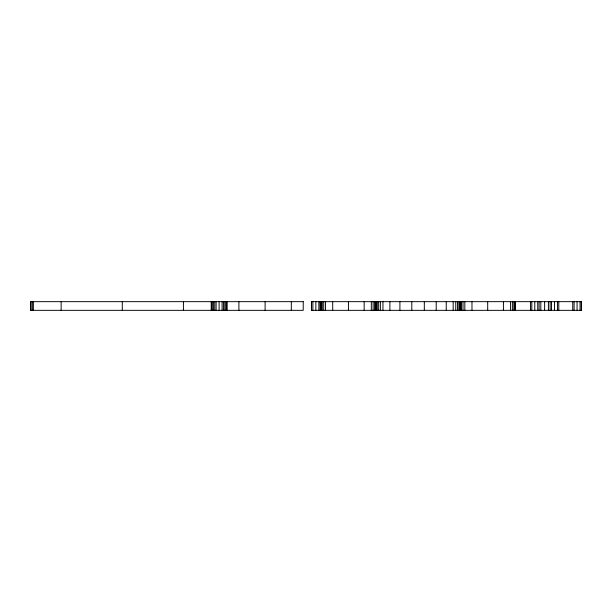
<?xml version="1.0" encoding="UTF-8"?>
<svg xmlns="http://www.w3.org/2000/svg" width="612" height="612" viewBox="0 0 612 612"><rect width="100%" height="100%" fill="white"/><g stroke="black" fill="none" stroke-linecap="round" stroke-linejoin="round"><path stroke-width="0.92" d="M581.308 301.662L581.308 310.338M580.046 301.662L580.046 310.338M577.07 301.662L577.07 310.338M574.094 301.662L574.094 310.338M572.74 301.662L572.74 310.338M558.787 301.662L558.787 310.338M557.433 301.662L557.433 310.338M554.457 301.662L554.457 310.338M551.481 301.662L551.481 310.338M550.127 301.662L550.127 310.338M548.406 301.662L548.406 310.338M544.619 301.662L544.619 310.338M540.832 301.662L540.832 310.338M539.111 301.662L539.111 310.338M537.757 301.662L537.757 310.338M534.781 301.662L534.781 310.338M531.805 301.662L531.805 310.338M530.451 301.662L530.451 310.338M515.227 301.662L515.227 310.338M515.136 301.662L515.136 310.338M514.86 301.662L514.86 310.338M513.858 301.662L513.858 310.338M512.374 301.662L512.374 310.338M510.569 301.662L510.569 310.338M503.416 301.662L503.416 310.338M487.695 301.662L487.695 310.338M471.974 301.662L471.974 310.338M464.829 301.662L464.829 310.338M463.016 301.662L463.016 310.338M461.532 301.662L461.532 310.338M460.53 301.662L460.53 310.338M460.163 301.662L460.163 310.338M459.819 301.662L459.819 310.338M458.87 301.662L458.87 310.338M457.47 301.662L457.47 310.338M455.756 301.662L455.756 310.338M453.171 301.662L453.171 310.338M446.247 301.662L446.247 310.338M436.211 301.662L436.211 310.338M424.315 301.662L424.315 310.338M411.807 301.662L411.807 310.338M399.911 301.662L399.911 310.338M389.882 301.662L389.882 310.338M382.951 301.662L382.951 310.338M380.366 301.662L380.366 310.338M378.652 301.662L378.652 310.338M377.252 301.662L377.252 310.338M376.303 301.662L376.303 310.338M375.959 301.662L375.959 310.338M375.592 301.662L375.592 310.338M374.59 301.662L374.59 310.338M373.106 301.662L373.106 310.338M371.3 301.662L371.3 310.338M364.148 301.662L364.148 310.338M348.427 301.662L348.427 310.338M332.706 301.662L332.706 310.338M325.553 301.662L325.553 310.338M323.748 301.662L323.748 310.338M322.264 301.662L322.264 310.338M321.262 301.662L321.262 310.338M320.895 301.662L320.895 310.338M320.589 301.662L320.589 310.338M320.283 301.662L320.283 310.338L320.183 301.662M318.837 301.662L318.837 310.338M315.853 301.662L315.853 310.338M312.877 301.662L312.877 310.338M311.523 301.662L311.523 310.338M291.312 301.662L291.312 310.338M265.111 301.662L265.111 310.338M238.902 301.662L238.902 310.338M226.991 301.662L226.991 310.338M226.708 301.662L226.708 310.338M225.95 301.662L225.95 310.338M224.818 301.662L224.818 310.338M223.441 301.662L223.441 310.338M222.087 301.662L222.087 310.338M219.096 301.662L219.096 310.338M216.113 301.662L216.113 310.338M214.758 301.662L214.758 310.338M213.381 301.662L213.381 310.338M212.249 301.662L212.249 310.338M211.484 301.662L211.484 310.338M211.209 301.662L211.209 310.338M183.416 301.662L183.416 310.338M122.278 301.662L122.278 310.338M61.139 301.662L61.139 310.338M33.354 301.662L33.354 310.338M32.268 301.662L32.268 310.338M30.921 301.662L30.921 310.338M303.231 301.662L30.6 301.662L30.6 310.338L303.231 310.338L303.231 301.662M581.4 301.662L311.432 301.662L311.432 310.338L581.4 310.338L581.4 301.662"/></g></svg>
